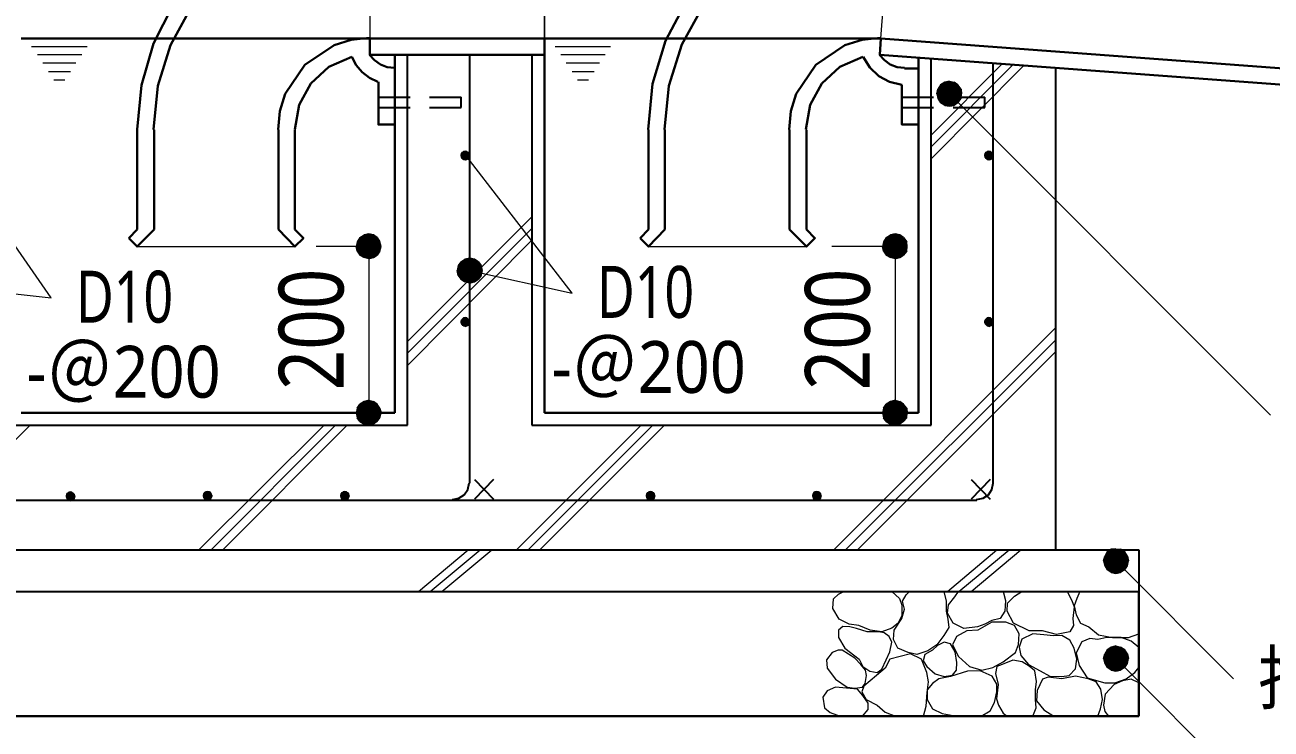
# Model space of a CAD drawing. Header units: millimetres. Extents: x 0 to 420, y 0 to 297.
# Drawn here: x 107.7 to 157.68, y 201.33 to 229.54 of the extents above; entities that cross this region are included whole.
import ezdxf
from ezdxf.enums import TextEntityAlignment as Align

# ---------------------------------------------------------------- set-up
doc = ezdxf.new("R2010")
doc.units = ezdxf.units.MM
doc.styles.add('kst32b', font='NotoSansJP-Variable.ttf')

msp = doc.modelspace()

# ---------------------------------------------------------------- hatches: boundary and pattern name
h = msp.add_hatch(color=7)
h.paths.add_polyline_path([(144.42, 227.139), (144.314, 226.97), (144.78, 226.78), (144.42, 227.139)])
h.paths.add_polyline_path([(144.314, 226.97), (144.78, 226.78), (144.272, 226.78), (144.314, 226.97)])
h.paths.add_polyline_path([(144.78, 226.78), (144.272, 226.78), (144.314, 226.589), (144.78, 226.78)])
for points in [[(144.59, 227.245), (144.42, 227.139), (144.78, 226.78), (144.59, 227.245)], [(121.687, 221.128), (121.497, 221.171), (121.497, 220.662), (121.687, 221.128)], [(142.79, 221.128), (142.6, 221.171), (142.6, 220.662), (142.79, 221.128)], [(125.73, 220.154), (125.54, 220.197), (125.54, 219.71), (125.73, 220.154)], [(121.306, 213.55), (121.497, 213.508), (121.497, 213.995), (121.306, 213.55)], [(142.409, 213.55), (142.6, 213.508), (142.6, 213.995), (142.409, 213.55)], [(151.257, 208.534), (151.109, 208.428), (151.447, 208.068), (151.257, 208.534)], [(151.257, 204.618), (151.109, 204.512), (151.447, 204.153), (151.257, 204.618)]]:
    msp.add_hatch(color=7).paths.add_polyline_path(points)
h = msp.add_hatch(color=7)
h.paths.add_polyline_path([(145.119, 227.139), (144.971, 227.245), (144.78, 226.78), (145.119, 227.139)])
h.paths.add_polyline_path([(144.971, 227.245), (144.78, 226.78), (144.78, 227.288), (144.971, 227.245)])
h.paths.add_polyline_path([(144.78, 226.78), (144.78, 227.288), (144.59, 227.245), (144.78, 226.78)])
h = msp.add_hatch(color=7)
h.paths.add_polyline_path([(145.246, 226.589), (145.267, 226.78), (144.78, 226.78), (145.246, 226.589)])
h.paths.add_polyline_path([(145.267, 226.78), (144.78, 226.78), (145.246, 226.97), (145.267, 226.78)])
h.paths.add_polyline_path([(144.78, 226.78), (145.246, 226.97), (145.119, 227.139), (144.78, 226.78)])
h = msp.add_hatch(color=7)
h.paths.add_polyline_path([(144.314, 226.589), (144.42, 226.42), (144.78, 226.78), (144.314, 226.589)])
h.paths.add_polyline_path([(144.42, 226.42), (144.78, 226.78), (144.59, 226.314), (144.42, 226.42)])
h.paths.add_polyline_path([(144.78, 226.78), (144.59, 226.314), (144.78, 226.293), (144.78, 226.78)])
h = msp.add_hatch(color=7)
h.paths.add_polyline_path([(144.78, 226.293), (144.971, 226.314), (144.78, 226.78), (144.78, 226.293)])
h.paths.add_polyline_path([(144.971, 226.314), (144.78, 226.78), (145.119, 226.42), (144.971, 226.314)])
h.paths.add_polyline_path([(144.78, 226.78), (145.119, 226.42), (145.246, 226.589), (144.78, 226.78)])
h = msp.add_hatch(color=7)
h.paths.add_polyline_path([(125.243, 224.409), (125.201, 224.303), (125.37, 224.303), (125.243, 224.409)])
h.paths.add_polyline_path([(125.201, 224.303), (125.37, 224.303), (125.243, 224.176), (125.201, 224.303)])
h.paths.add_polyline_path([(125.37, 224.303), (125.243, 224.176), (125.37, 224.134), (125.37, 224.303)])
h = msp.add_hatch(color=7)
h.paths.add_polyline_path([(125.54, 224.303), (125.497, 224.409), (125.37, 224.303), (125.54, 224.303)])
h.paths.add_polyline_path([(125.497, 224.409), (125.37, 224.303), (125.37, 224.472), (125.497, 224.409)])
h.paths.add_polyline_path([(125.37, 224.303), (125.37, 224.472), (125.243, 224.409), (125.37, 224.303)])
h = msp.add_hatch(color=7)
h.paths.add_polyline_path([(146.262, 224.409), (146.198, 224.303), (146.368, 224.303), (146.262, 224.409)])
h.paths.add_polyline_path([(146.198, 224.303), (146.368, 224.303), (146.262, 224.176), (146.198, 224.303)])
h.paths.add_polyline_path([(146.368, 224.303), (146.262, 224.176), (146.368, 224.134), (146.368, 224.303)])
h = msp.add_hatch(color=7)
h.paths.add_polyline_path([(146.537, 224.303), (146.495, 224.409), (146.368, 224.303), (146.537, 224.303)])
h.paths.add_polyline_path([(146.495, 224.409), (146.368, 224.303), (146.368, 224.472), (146.495, 224.409)])
h.paths.add_polyline_path([(146.368, 224.303), (146.368, 224.472), (146.262, 224.409), (146.368, 224.303)])
h = msp.add_hatch(color=7)
h.paths.add_polyline_path([(125.37, 224.134), (125.497, 224.176), (125.37, 224.303), (125.37, 224.134)])
h.paths.add_polyline_path([(125.497, 224.176), (125.37, 224.303), (125.54, 224.303), (125.497, 224.176)])
h = msp.add_hatch(color=7)
h.paths.add_polyline_path([(146.368, 224.134), (146.495, 224.176), (146.368, 224.303), (146.368, 224.134)])
h.paths.add_polyline_path([(146.495, 224.176), (146.368, 224.303), (146.537, 224.303), (146.495, 224.176)])
h = msp.add_hatch(color=7)
h.paths.add_polyline_path([(121.497, 221.171), (121.306, 221.128), (121.497, 220.662), (121.497, 221.171)])
h.paths.add_polyline_path([(121.306, 221.128), (121.497, 220.662), (121.137, 221.022), (121.306, 221.128)])
h.paths.add_polyline_path([(121.497, 220.662), (121.137, 221.022), (121.031, 220.853), (121.497, 220.662)])
h = msp.add_hatch(color=7)
h.paths.add_polyline_path([(121.984, 220.662), (121.941, 220.853), (121.497, 220.662), (121.984, 220.662)])
h.paths.add_polyline_path([(121.941, 220.853), (121.497, 220.662), (121.835, 221.022), (121.941, 220.853)])
h.paths.add_polyline_path([(121.497, 220.662), (121.835, 221.022), (121.687, 221.128), (121.497, 220.662)])
h = msp.add_hatch(color=7)
h.paths.add_polyline_path([(142.6, 221.171), (142.409, 221.128), (142.6, 220.662), (142.6, 221.171)])
h.paths.add_polyline_path([(142.409, 221.128), (142.6, 220.662), (142.24, 221.022), (142.409, 221.128)])
h.paths.add_polyline_path([(142.6, 220.662), (142.24, 221.022), (142.134, 220.853), (142.6, 220.662)])
h = msp.add_hatch(color=7)
h.paths.add_polyline_path([(143.087, 220.662), (143.066, 220.853), (142.6, 220.662), (143.087, 220.662)])
h.paths.add_polyline_path([(143.066, 220.853), (142.6, 220.662), (142.938, 221.022), (143.066, 220.853)])
h.paths.add_polyline_path([(142.6, 220.662), (142.938, 221.022), (142.79, 221.128), (142.6, 220.662)])
h = msp.add_hatch(color=7)
h.paths.add_polyline_path([(121.031, 220.853), (120.989, 220.662), (121.497, 220.662), (121.031, 220.853)])
h.paths.add_polyline_path([(120.989, 220.662), (121.497, 220.662), (121.031, 220.472), (120.989, 220.662)])
h.paths.add_polyline_path([(121.497, 220.662), (121.031, 220.472), (121.137, 220.324), (121.497, 220.662)])
h = msp.add_hatch(color=7)
h.paths.add_polyline_path([(121.137, 220.324), (121.306, 220.218), (121.497, 220.662), (121.137, 220.324)])
h.paths.add_polyline_path([(121.306, 220.218), (121.497, 220.662), (121.497, 220.176), (121.306, 220.218)])
h.paths.add_polyline_path([(121.497, 220.662), (121.497, 220.176), (121.687, 220.218), (121.497, 220.662)])
h = msp.add_hatch(color=7)
h.paths.add_polyline_path([(121.687, 220.218), (121.835, 220.324), (121.497, 220.662), (121.687, 220.218)])
h.paths.add_polyline_path([(121.835, 220.324), (121.497, 220.662), (121.941, 220.472), (121.835, 220.324)])
h.paths.add_polyline_path([(121.497, 220.662), (121.941, 220.472), (121.984, 220.662), (121.497, 220.662)])
h = msp.add_hatch(color=7)
h.paths.add_polyline_path([(142.134, 220.853), (142.092, 220.662), (142.6, 220.662), (142.134, 220.853)])
h.paths.add_polyline_path([(142.092, 220.662), (142.6, 220.662), (142.134, 220.472), (142.092, 220.662)])
h.paths.add_polyline_path([(142.6, 220.662), (142.134, 220.472), (142.24, 220.324), (142.6, 220.662)])
h = msp.add_hatch(color=7)
h.paths.add_polyline_path([(142.24, 220.324), (142.409, 220.218), (142.6, 220.662), (142.24, 220.324)])
h.paths.add_polyline_path([(142.409, 220.218), (142.6, 220.662), (142.6, 220.176), (142.409, 220.218)])
h.paths.add_polyline_path([(142.6, 220.662), (142.6, 220.176), (142.79, 220.218), (142.6, 220.662)])
h = msp.add_hatch(color=7)
h.paths.add_polyline_path([(142.79, 220.218), (142.938, 220.324), (142.6, 220.662), (142.79, 220.218)])
h.paths.add_polyline_path([(142.938, 220.324), (142.6, 220.662), (143.066, 220.472), (142.938, 220.324)])
h.paths.add_polyline_path([(142.6, 220.662), (143.066, 220.472), (143.087, 220.662), (142.6, 220.662)])
h = msp.add_hatch(color=7)
h.paths.add_polyline_path([(125.074, 219.9), (125.032, 219.71), (125.54, 219.71), (125.074, 219.9)])
h.paths.add_polyline_path([(125.032, 219.71), (125.54, 219.71), (125.074, 219.498), (125.032, 219.71)])
h.paths.add_polyline_path([(125.54, 219.71), (125.074, 219.498), (125.18, 219.35), (125.54, 219.71)])
h = msp.add_hatch(color=7)
h.paths.add_polyline_path([(125.54, 220.197), (125.349, 220.154), (125.54, 219.71), (125.54, 220.197)])
h.paths.add_polyline_path([(125.349, 220.154), (125.54, 219.71), (125.18, 220.049), (125.349, 220.154)])
h.paths.add_polyline_path([(125.54, 219.71), (125.18, 220.049), (125.074, 219.9), (125.54, 219.71)])
h = msp.add_hatch(color=7)
h.paths.add_polyline_path([(126.048, 219.71), (126.005, 219.9), (125.54, 219.71), (126.048, 219.71)])
h.paths.add_polyline_path([(126.005, 219.9), (125.54, 219.71), (125.899, 220.049), (126.005, 219.9)])
h.paths.add_polyline_path([(125.54, 219.71), (125.899, 220.049), (125.73, 220.154), (125.54, 219.71)])
h = msp.add_hatch(color=7)
h.paths.add_polyline_path([(125.18, 219.35), (125.349, 219.244), (125.54, 219.71), (125.18, 219.35)])
h.paths.add_polyline_path([(125.349, 219.244), (125.54, 219.71), (125.54, 219.202), (125.349, 219.244)])
h.paths.add_polyline_path([(125.54, 219.71), (125.54, 219.202), (125.73, 219.244), (125.54, 219.71)])
h = msp.add_hatch(color=7)
h.paths.add_polyline_path([(125.73, 219.244), (125.899, 219.35), (125.54, 219.71), (125.73, 219.244)])
h.paths.add_polyline_path([(125.899, 219.35), (125.54, 219.71), (126.005, 219.498), (125.899, 219.35)])
h.paths.add_polyline_path([(125.54, 219.71), (126.005, 219.498), (126.048, 219.71), (125.54, 219.71)])
h = msp.add_hatch(color=7)
h.paths.add_polyline_path([(125.243, 217.741), (125.201, 217.636), (125.37, 217.636), (125.243, 217.741)])
h.paths.add_polyline_path([(125.201, 217.636), (125.37, 217.636), (125.243, 217.509), (125.201, 217.636)])
h.paths.add_polyline_path([(125.37, 217.636), (125.243, 217.509), (125.37, 217.466), (125.37, 217.636)])
h = msp.add_hatch(color=7)
h.paths.add_polyline_path([(125.54, 217.636), (125.497, 217.741), (125.37, 217.636), (125.54, 217.636)])
h.paths.add_polyline_path([(125.497, 217.741), (125.37, 217.636), (125.37, 217.805), (125.497, 217.741)])
h.paths.add_polyline_path([(125.37, 217.636), (125.37, 217.805), (125.243, 217.741), (125.37, 217.636)])
h = msp.add_hatch(color=7)
h.paths.add_polyline_path([(125.37, 217.466), (125.497, 217.509), (125.37, 217.636), (125.37, 217.466)])
h.paths.add_polyline_path([(125.497, 217.509), (125.37, 217.636), (125.54, 217.636), (125.497, 217.509)])
h = msp.add_hatch(color=7)
h.paths.add_polyline_path([(146.262, 217.741), (146.198, 217.636), (146.368, 217.636), (146.262, 217.741)])
h.paths.add_polyline_path([(146.198, 217.636), (146.368, 217.636), (146.262, 217.509), (146.198, 217.636)])
h.paths.add_polyline_path([(146.368, 217.636), (146.262, 217.509), (146.368, 217.466), (146.368, 217.636)])
h = msp.add_hatch(color=7)
h.paths.add_polyline_path([(146.537, 217.636), (146.495, 217.741), (146.368, 217.636), (146.537, 217.636)])
h.paths.add_polyline_path([(146.495, 217.741), (146.368, 217.636), (146.368, 217.805), (146.495, 217.741)])
h.paths.add_polyline_path([(146.368, 217.636), (146.368, 217.805), (146.262, 217.741), (146.368, 217.636)])
h = msp.add_hatch(color=7)
h.paths.add_polyline_path([(146.368, 217.466), (146.495, 217.509), (146.368, 217.636), (146.368, 217.466)])
h.paths.add_polyline_path([(146.495, 217.509), (146.368, 217.636), (146.537, 217.636), (146.495, 217.509)])
h = msp.add_hatch(color=7)
h.paths.add_polyline_path([(121.306, 214.461), (121.137, 214.355), (121.497, 213.995), (121.306, 214.461)])
h.paths.add_polyline_path([(121.137, 214.355), (121.497, 213.995), (121.031, 214.186), (121.137, 214.355)])
h.paths.add_polyline_path([(121.497, 213.995), (121.031, 214.186), (120.989, 213.995), (121.497, 213.995)])
h = msp.add_hatch(color=7)
h.paths.add_polyline_path([(121.835, 214.355), (121.687, 214.461), (121.497, 213.995), (121.835, 214.355)])
h.paths.add_polyline_path([(121.687, 214.461), (121.497, 213.995), (121.497, 214.503), (121.687, 214.461)])
h.paths.add_polyline_path([(121.497, 213.995), (121.497, 214.503), (121.306, 214.461), (121.497, 213.995)])
h = msp.add_hatch(color=7)
h.paths.add_polyline_path([(142.409, 214.461), (142.24, 214.355), (142.6, 213.995), (142.409, 214.461)])
h.paths.add_polyline_path([(142.24, 214.355), (142.6, 213.995), (142.134, 214.186), (142.24, 214.355)])
h.paths.add_polyline_path([(142.6, 213.995), (142.134, 214.186), (142.092, 213.995), (142.6, 213.995)])
h = msp.add_hatch(color=7)
h.paths.add_polyline_path([(142.938, 214.355), (142.79, 214.461), (142.6, 213.995), (142.938, 214.355)])
h.paths.add_polyline_path([(142.79, 214.461), (142.6, 213.995), (142.6, 214.503), (142.79, 214.461)])
h.paths.add_polyline_path([(142.6, 213.995), (142.6, 214.503), (142.409, 214.461), (142.6, 213.995)])
h = msp.add_hatch(color=7)
h.paths.add_polyline_path([(120.989, 213.995), (121.031, 213.804), (121.497, 213.995), (120.989, 213.995)])
h.paths.add_polyline_path([(121.031, 213.804), (121.497, 213.995), (121.137, 213.656), (121.031, 213.804)])
h.paths.add_polyline_path([(121.497, 213.995), (121.137, 213.656), (121.306, 213.55), (121.497, 213.995)])
h = msp.add_hatch(color=7)
h.paths.add_polyline_path([(121.941, 213.804), (121.984, 213.995), (121.497, 213.995), (121.941, 213.804)])
h.paths.add_polyline_path([(121.984, 213.995), (121.497, 213.995), (121.941, 214.186), (121.984, 213.995)])
h.paths.add_polyline_path([(121.497, 213.995), (121.941, 214.186), (121.835, 214.355), (121.497, 213.995)])
h = msp.add_hatch(color=7)
h.paths.add_polyline_path([(121.497, 213.508), (121.687, 213.55), (121.497, 213.995), (121.497, 213.508)])
h.paths.add_polyline_path([(121.687, 213.55), (121.497, 213.995), (121.835, 213.656), (121.687, 213.55)])
h.paths.add_polyline_path([(121.497, 213.995), (121.835, 213.656), (121.941, 213.804), (121.497, 213.995)])
h = msp.add_hatch(color=7)
h.paths.add_polyline_path([(142.092, 213.995), (142.134, 213.804), (142.6, 213.995), (142.092, 213.995)])
h.paths.add_polyline_path([(142.134, 213.804), (142.6, 213.995), (142.24, 213.656), (142.134, 213.804)])
h.paths.add_polyline_path([(142.6, 213.995), (142.24, 213.656), (142.409, 213.55), (142.6, 213.995)])
h = msp.add_hatch(color=7)
h.paths.add_polyline_path([(143.066, 213.804), (143.087, 213.995), (142.6, 213.995), (143.066, 213.804)])
h.paths.add_polyline_path([(143.087, 213.995), (142.6, 213.995), (143.066, 214.186), (143.087, 213.995)])
h.paths.add_polyline_path([(142.6, 213.995), (143.066, 214.186), (142.938, 214.355), (142.6, 213.995)])
h = msp.add_hatch(color=7)
h.paths.add_polyline_path([(142.6, 213.508), (142.79, 213.55), (142.6, 213.995), (142.6, 213.508)])
h.paths.add_polyline_path([(142.79, 213.55), (142.6, 213.995), (142.938, 213.656), (142.79, 213.55)])
h.paths.add_polyline_path([(142.6, 213.995), (142.938, 213.656), (143.066, 213.804), (142.6, 213.995)])
h = msp.add_hatch(color=7)
h.paths.add_polyline_path([(109.411, 210.756), (109.368, 210.651), (109.537, 210.651), (109.411, 210.756)])
h.paths.add_polyline_path([(109.368, 210.651), (109.537, 210.651), (109.411, 210.524), (109.368, 210.651)])
h.paths.add_polyline_path([(109.537, 210.651), (109.411, 210.524), (109.537, 210.481), (109.537, 210.651)])
h = msp.add_hatch(color=7)
h.paths.add_polyline_path([(109.707, 210.651), (109.665, 210.756), (109.537, 210.651), (109.707, 210.651)])
h.paths.add_polyline_path([(109.665, 210.756), (109.537, 210.651), (109.537, 210.82), (109.665, 210.756)])
h.paths.add_polyline_path([(109.537, 210.651), (109.537, 210.82), (109.411, 210.756), (109.537, 210.651)])
h = msp.add_hatch(color=7)
h.paths.add_polyline_path([(109.537, 210.481), (109.665, 210.524), (109.537, 210.651), (109.537, 210.481)])
h.paths.add_polyline_path([(109.665, 210.524), (109.537, 210.651), (109.707, 210.651), (109.665, 210.524)])
h = msp.add_hatch(color=7)
h.paths.add_polyline_path([(114.914, 210.799), (114.871, 210.672), (115.041, 210.672), (114.914, 210.799)])
h.paths.add_polyline_path([(114.871, 210.672), (115.041, 210.672), (114.914, 210.545), (114.871, 210.672)])
h.paths.add_polyline_path([(115.041, 210.672), (114.914, 210.545), (115.041, 210.503), (115.041, 210.672)])
h = msp.add_hatch(color=7)
h.paths.add_polyline_path([(115.21, 210.672), (115.147, 210.799), (115.041, 210.672), (115.21, 210.672)])
h.paths.add_polyline_path([(115.147, 210.799), (115.041, 210.672), (115.041, 210.841), (115.147, 210.799)])
h.paths.add_polyline_path([(115.041, 210.672), (115.041, 210.841), (114.914, 210.799), (115.041, 210.672)])
h = msp.add_hatch(color=7)
h.paths.add_polyline_path([(115.041, 210.503), (115.147, 210.545), (115.041, 210.672), (115.041, 210.503)])
h.paths.add_polyline_path([(115.147, 210.545), (115.041, 210.672), (115.21, 210.672), (115.147, 210.545)])
h = msp.add_hatch(color=7)
h.paths.add_polyline_path([(120.417, 210.799), (120.375, 210.672), (120.544, 210.672), (120.417, 210.799)])
h.paths.add_polyline_path([(120.375, 210.672), (120.544, 210.672), (120.417, 210.545), (120.375, 210.672)])
h.paths.add_polyline_path([(120.544, 210.672), (120.417, 210.545), (120.544, 210.503), (120.544, 210.672)])
h = msp.add_hatch(color=7)
h.paths.add_polyline_path([(120.713, 210.672), (120.65, 210.799), (120.544, 210.672), (120.713, 210.672)])
h.paths.add_polyline_path([(120.65, 210.799), (120.544, 210.672), (120.544, 210.841), (120.65, 210.799)])
h.paths.add_polyline_path([(120.544, 210.672), (120.544, 210.841), (120.417, 210.799), (120.544, 210.672)])
h = msp.add_hatch(color=7)
h.paths.add_polyline_path([(120.544, 210.503), (120.65, 210.545), (120.544, 210.672), (120.544, 210.503)])
h.paths.add_polyline_path([(120.65, 210.545), (120.544, 210.672), (120.713, 210.672), (120.65, 210.545)])
h = msp.add_hatch(color=7)
h.paths.add_polyline_path([(132.673, 210.799), (132.63, 210.672), (132.8, 210.672), (132.673, 210.799)])
h.paths.add_polyline_path([(132.63, 210.672), (132.8, 210.672), (132.673, 210.545), (132.63, 210.672)])
h.paths.add_polyline_path([(132.8, 210.672), (132.673, 210.545), (132.8, 210.503), (132.8, 210.672)])
h = msp.add_hatch(color=7)
h.paths.add_polyline_path([(132.969, 210.672), (132.927, 210.799), (132.8, 210.672), (132.969, 210.672)])
h.paths.add_polyline_path([(132.927, 210.799), (132.8, 210.672), (132.8, 210.841), (132.927, 210.799)])
h.paths.add_polyline_path([(132.8, 210.672), (132.8, 210.841), (132.673, 210.799), (132.8, 210.672)])
h = msp.add_hatch(color=7)
h.paths.add_polyline_path([(132.8, 210.503), (132.927, 210.545), (132.8, 210.672), (132.8, 210.503)])
h.paths.add_polyline_path([(132.927, 210.545), (132.8, 210.672), (132.969, 210.672), (132.927, 210.545)])
h = msp.add_hatch(color=7)
h.paths.add_polyline_path([(139.34, 210.799), (139.298, 210.672), (139.467, 210.672), (139.34, 210.799)])
h.paths.add_polyline_path([(139.298, 210.672), (139.467, 210.672), (139.34, 210.545), (139.298, 210.672)])
h.paths.add_polyline_path([(139.467, 210.672), (139.34, 210.545), (139.467, 210.503), (139.467, 210.672)])
h = msp.add_hatch(color=7)
h.paths.add_polyline_path([(139.637, 210.672), (139.594, 210.799), (139.467, 210.672), (139.637, 210.672)])
h.paths.add_polyline_path([(139.594, 210.799), (139.467, 210.672), (139.467, 210.841), (139.594, 210.799)])
h.paths.add_polyline_path([(139.467, 210.672), (139.467, 210.841), (139.34, 210.799), (139.467, 210.672)])
h = msp.add_hatch(color=7)
h.paths.add_polyline_path([(139.467, 210.503), (139.594, 210.545), (139.467, 210.672), (139.467, 210.503)])
h.paths.add_polyline_path([(139.594, 210.545), (139.467, 210.672), (139.637, 210.672), (139.594, 210.545)])
h = msp.add_hatch(color=7)
h.paths.add_polyline_path([(151.109, 208.428), (151.003, 208.259), (151.447, 208.068), (151.109, 208.428)])
h.paths.add_polyline_path([(151.003, 208.259), (151.447, 208.068), (150.961, 208.068), (151.003, 208.259)])
h.paths.add_polyline_path([(151.447, 208.068), (150.961, 208.068), (151.003, 207.878), (151.447, 208.068)])
h = msp.add_hatch(color=7)
h.paths.add_polyline_path([(151.807, 208.428), (151.638, 208.534), (151.447, 208.068), (151.807, 208.428)])
h.paths.add_polyline_path([(151.638, 208.534), (151.447, 208.068), (151.447, 208.555), (151.638, 208.534)])
h.paths.add_polyline_path([(151.447, 208.068), (151.447, 208.555), (151.257, 208.534), (151.447, 208.068)])
h = msp.add_hatch(color=7)
h.paths.add_polyline_path([(151.913, 207.878), (151.955, 208.068), (151.447, 208.068), (151.913, 207.878)])
h.paths.add_polyline_path([(151.955, 208.068), (151.447, 208.068), (151.913, 208.259), (151.955, 208.068)])
h.paths.add_polyline_path([(151.447, 208.068), (151.913, 208.259), (151.807, 208.428), (151.447, 208.068)])
h = msp.add_hatch(color=7)
h.paths.add_polyline_path([(151.003, 207.878), (151.109, 207.708), (151.447, 208.068), (151.003, 207.878)])
h.paths.add_polyline_path([(151.109, 207.708), (151.447, 208.068), (151.257, 207.603), (151.109, 207.708)])
h.paths.add_polyline_path([(151.447, 208.068), (151.257, 207.603), (151.447, 207.56), (151.447, 208.068)])
h = msp.add_hatch(color=7)
h.paths.add_polyline_path([(151.447, 207.56), (151.638, 207.603), (151.447, 208.068), (151.447, 207.56)])
h.paths.add_polyline_path([(151.638, 207.603), (151.447, 208.068), (151.807, 207.708), (151.638, 207.603)])
h.paths.add_polyline_path([(151.447, 208.068), (151.807, 207.708), (151.913, 207.878), (151.447, 208.068)])
h = msp.add_hatch(color=7)
h.paths.add_polyline_path([(151.109, 204.512), (151.003, 204.343), (151.447, 204.153), (151.109, 204.512)])
h.paths.add_polyline_path([(151.003, 204.343), (151.447, 204.153), (150.961, 204.153), (151.003, 204.343)])
h.paths.add_polyline_path([(151.447, 204.153), (150.961, 204.153), (151.003, 203.962), (151.447, 204.153)])
h = msp.add_hatch(color=7)
h.paths.add_polyline_path([(151.807, 204.512), (151.638, 204.618), (151.447, 204.153), (151.807, 204.512)])
h.paths.add_polyline_path([(151.638, 204.618), (151.447, 204.153), (151.447, 204.661), (151.638, 204.618)])
h.paths.add_polyline_path([(151.447, 204.153), (151.447, 204.661), (151.257, 204.618), (151.447, 204.153)])
h = msp.add_hatch(color=7)
h.paths.add_polyline_path([(151.913, 203.962), (151.955, 204.153), (151.447, 204.153), (151.913, 203.962)])
h.paths.add_polyline_path([(151.955, 204.153), (151.447, 204.153), (151.913, 204.343), (151.955, 204.153)])
h.paths.add_polyline_path([(151.447, 204.153), (151.913, 204.343), (151.807, 204.512), (151.447, 204.153)])
h = msp.add_hatch(color=7)
h.paths.add_polyline_path([(151.003, 203.962), (151.109, 203.793), (151.447, 204.153), (151.003, 203.962)])
h.paths.add_polyline_path([(151.109, 203.793), (151.447, 204.153), (151.257, 203.687), (151.109, 203.793)])
h.paths.add_polyline_path([(151.447, 204.153), (151.257, 203.687), (151.447, 203.645), (151.447, 204.153)])
h = msp.add_hatch(color=7)
h.paths.add_polyline_path([(151.447, 203.645), (151.638, 203.687), (151.447, 204.153), (151.447, 203.645)])
h.paths.add_polyline_path([(151.638, 203.687), (151.447, 204.153), (151.807, 203.793), (151.638, 203.687)])
h.paths.add_polyline_path([(151.447, 204.153), (151.807, 203.793), (151.913, 203.962), (151.447, 204.153)])

# ---------------------------------------------------------------- linework, layer by layer
at = {"lineweight": 30}
for points in [[(120.772, 234.644), (119.014, 234.331), (117.391, 233.709), (115.934, 232.811), (114.673, 231.671), (113.639, 230.322), (112.863, 228.796), (112.374, 227.128), (112.204, 225.351)], [(141.7, 234.669), (139.871, 234.426), (138.173, 233.848), (136.643, 232.971), (135.313, 231.83), (134.219, 230.463), (133.395, 228.903), (132.875, 227.187), (132.694, 225.351)], [(121.528, 234.019), (119.782, 233.843), (118.155, 233.338), (116.682, 232.538), (115.399, 231.48), (114.341, 230.197), (113.542, 228.725), (113.037, 227.098), (112.861, 225.351)], [(142.387, 234.011), (140.637, 233.908), (138.959, 233.461), (137.403, 232.688), (136.021, 231.609), (134.884, 230.274), (134.046, 228.753), (133.527, 227.096), (133.35, 225.351)], [(107.548, 229.002), (121.539, 229.002)], [(121.528, 229.023), (120.788, 228.949), (120.099, 228.735), (118.932, 227.948), (118.145, 226.78), (117.931, 226.091), (117.856, 225.351)], [(121.539, 229.002), (121.539, 228.346)], [(128.545, 229.002), (121.539, 229.002)], [(128.545, 229.002), (128.545, 228.346)], [(128.545, 229.002), (142.028, 229.002)], [(142.018, 229.023), (141.278, 228.949), (140.588, 228.735), (139.421, 227.948), (138.634, 226.78), (138.42, 226.091), (138.345, 225.351)], [(142.028, 229.002), (141.986, 228.346)], [(142.028, 229.002), (162.496, 227.478)], [(120.819, 228.261), (119.896, 227.862), (119.173, 227.201), (118.702, 226.342), (118.533, 225.351)], [(120.808, 228.259), (120.991, 227.935), (121.232, 227.656), (121.522, 227.429), (121.855, 227.263)], [(121.528, 228.349), (121.721, 228.126), (121.959, 227.958), (122.23, 227.853), (122.523, 227.817)], [(128.545, 228.346), (121.539, 228.346)], [(122.534, 213.995), (122.534, 228.346)], [(128.545, 228.346), (128.545, 213.995)], [(141.308, 228.261), (140.385, 227.862), (139.662, 227.201), (139.191, 226.342), (139.023, 225.351)], [(141.319, 228.259), (141.581, 227.83), (141.941, 227.491), (142.377, 227.259), (142.867, 227.147)], [(141.975, 228.349), (142.168, 228.126), (142.406, 227.958), (142.677, 227.853), (142.97, 227.817)], [(141.986, 228.346), (161.988, 226.864)], [(143.531, 213.995), (143.531, 228.219)], [(142.981, 227.796), (143.531, 227.796)], [(122.534, 225.552), (121.878, 225.552), (121.878, 227.266)], [(143.531, 225.552), (142.875, 225.552), (142.875, 227.139)], [(112.204, 221.34), (112.204, 225.34)], [(112.882, 221.34), (112.882, 225.34)], [(117.877, 221.34), (117.877, 225.34)], [(118.533, 221.34), (118.533, 225.34)], [(132.715, 221.34), (132.715, 225.34)], [(133.371, 221.34), (133.371, 225.34)], [(138.367, 221.34), (138.367, 225.34)], [(139.044, 221.34), (139.044, 225.34)], [(112.204, 221.34), (111.866, 221.001)], [(112.882, 221.34), (112.204, 220.662), (111.866, 221.001)], [(117.877, 221.34), (118.533, 220.662), (118.872, 221.001), (118.533, 221.34)], [(132.715, 221.34), (132.376, 221.001)], [(133.371, 221.34), (132.715, 220.662), (132.376, 221.001)], [(138.367, 221.34), (139.044, 220.662), (139.383, 221.001), (139.044, 221.34)], [(107.548, 213.995), (122.534, 213.995)], [(128.545, 213.995), (143.531, 213.995)], [(152.379, 201.845), (152.379, 206.841)], [(77.703, 201.845), (152.379, 201.845)]]:
    msp.add_lwpolyline(points, dxfattribs=at)
at = {"lineweight": 13}
for points in [[(121.539, 233.997), (121.539, 229.002)], [(142.028, 229.002), (142.409, 233.997)], [(110.194, 228.663), (107.971, 228.663)], [(131.191, 228.663), (128.969, 228.663)], [(109.982, 228.346), (108.204, 228.346)], [(109.749, 228.007), (108.416, 228.007)], [(130.979, 228.346), (129.201, 228.346)], [(130.746, 228.007), (129.413, 228.007)], [(144.039, 225.129), (146.897, 227.986)], [(144.039, 224.663), (147.32, 227.944)], [(144.039, 224.176), (147.765, 227.923)], [(109.537, 227.669), (108.649, 227.669)], [(130.535, 227.669), (129.646, 227.669)], [(109.305, 227.33), (108.86, 227.33)], [(130.302, 227.33), (129.858, 227.33)], [(144.78, 226.78), (157.649, 213.91)], [(104.542, 219.075), (108.754, 218.609), (104.796, 224.303)], [(125.54, 219.71), (129.646, 218.8), (125.434, 224.24)], [(123.042, 216.853), (128.037, 221.848)], [(123.042, 216.387), (128.037, 221.382)], [(123.042, 215.9), (128.037, 220.916)], [(112.204, 220.662), (118.533, 220.662)], [(121.497, 220.662), (119.38, 220.662)], [(121.497, 220.662), (121.497, 213.995)], [(132.715, 220.662), (139.044, 220.662)], [(142.6, 220.662), (140.06, 220.662)], [(142.6, 220.662), (142.6, 213.995)], [(140.145, 208.513), (149.035, 217.403)], [(140.61, 208.513), (149.035, 216.916)], [(141.097, 208.513), (149.035, 216.45)], [(102.912, 208.513), (107.908, 213.508)], [(114.681, 208.513), (119.698, 213.508)], [(115.168, 208.513), (120.163, 213.508)], [(115.634, 208.513), (120.629, 213.508)], [(127.423, 208.513), (132.419, 213.508)], [(127.889, 208.513), (132.884, 213.508)], [(128.355, 208.513), (133.35, 213.508)], [(123.486, 206.841), (125.476, 208.513)], [(123.952, 206.841), (125.963, 208.513)], [(124.418, 206.841), (126.429, 208.513)], [(144.695, 206.841), (146.685, 208.513)], [(145.161, 206.841), (147.172, 208.513)], [(145.648, 206.841), (147.637, 208.513)], [(151.447, 208.068), (156.168, 203.348)], [(142.473, 206.841), (142.769, 206.565), (142.875, 206.29), (142.875, 205.888), (142.727, 205.571), (142.473, 205.38), (142.071, 205.232), (141.605, 205.296), (141.139, 205.486), (140.758, 205.528), (140.356, 205.74), (140.102, 206.163), (140.123, 206.544), (140.335, 206.735), (140.547, 206.841)], [(144.547, 206.841), (144.653, 206.46), (144.653, 206.057), (144.717, 205.74), (144.759, 205.401), (144.547, 205.084), (144.272, 204.703), (143.912, 204.47), (143.468, 204.322), (143.129, 204.406), (142.706, 204.576), (142.536, 204.914), (142.558, 205.296), (142.875, 205.761), (142.981, 206.142), (142.896, 206.46), (143.044, 206.714), (143.171, 206.841)], [(146.939, 206.841), (147.024, 206.481), (147.003, 206.057), (146.812, 205.761), (146.473, 205.676), (146.198, 205.528), (145.902, 205.422), (145.352, 205.359), (144.928, 205.571), (144.695, 205.973), (144.738, 206.312), (144.992, 206.629), (145.14, 206.841)], [(149.5, 206.841), (149.691, 206.481), (149.775, 206.227), (149.733, 205.761), (149.754, 205.486), (149.606, 205.232), (149.077, 205.126), (148.505, 205.274), (147.976, 205.274), (147.341, 205.571), (147.087, 206.057), (147.108, 206.375), (147.384, 206.65), (147.68, 206.841)], [(150.008, 206.841), (149.881, 206.565), (149.775, 206.269), (149.86, 205.909), (150.029, 205.571), (150.368, 205.422), (150.749, 205.105), (151.321, 204.999), (151.955, 204.999), (152.379, 205.147)], [(152.379, 204.597), (152.061, 204.851), (151.659, 204.999), (151.088, 204.999), (150.728, 204.914), (150.41, 204.957), (150.093, 204.83), (149.86, 204.385), (149.987, 203.877), (150.304, 203.39), (151.003, 203.179), (151.405, 203.179), (151.871, 203.348), (152.21, 203.602), (152.379, 203.793)], [(143.743, 201.845), (143.849, 202.247), (143.891, 202.798), (143.933, 203.221), (143.87, 203.602), (143.658, 204.131), (143.214, 204.343), (142.388, 204.131), (142.198, 203.771), (141.859, 203.475), (141.351, 203.052), (141.266, 202.819), (141.436, 202.523), (141.88, 202.29), (142.198, 202.015), (142.621, 201.845)], [(148.124, 201.845), (148.251, 202.184), (148.23, 202.523), (148.23, 202.904), (148.272, 203.242), (148.209, 203.666), (147.976, 203.856), (147.701, 204.025), (147.32, 204.089), (146.897, 203.92), (146.685, 203.835), (146.621, 203.56), (146.727, 203.115), (146.664, 202.544), (146.749, 202.29), (146.939, 201.972), (147.087, 201.845)], [(151.447, 204.153), (156.168, 199.432)], [(146.05, 201.845), (146.41, 202.057), (146.579, 202.396), (146.685, 202.819), (146.685, 203.137), (146.495, 203.454), (146.008, 203.666), (145.5, 203.645), (144.822, 203.433), (144.357, 203.348), (144.103, 203.158), (143.891, 202.904), (143.891, 202.523), (144.103, 202.142), (144.484, 201.951), (145.076, 201.845)], [(150.728, 201.845), (150.834, 202.142), (150.918, 202.523), (150.855, 202.925), (150.664, 203.221), (150.347, 203.348), (149.839, 203.454), (149.288, 203.348), (148.738, 203.412), (148.505, 203.327), (148.294, 202.882), (148.272, 202.459), (148.569, 202.099), (148.971, 201.845)], [(141.287, 201.845), (141.52, 202.121), (141.52, 202.374), (141.309, 202.671), (141.097, 202.925), (140.208, 203.009), (139.869, 202.861), (139.7, 202.607), (139.763, 202.184), (139.996, 201.994), (140.399, 201.845)], [(152.379, 203.179), (152.061, 203.327), (151.723, 203.263), (151.384, 203.115), (151.024, 202.734), (150.961, 202.29), (151.003, 202.036), (151.151, 201.845)]]:
    msp.add_lwpolyline(points, dxfattribs=at)
for points in [[(128.545, 229.002), (128.545, 233.997)], [(142.071, 203.729), (142.24, 204.11), (142.388, 204.428), (142.473, 204.809), (142.367, 205.041), (142.155, 205.19), (141.944, 205.232), (141.478, 205.232), (141.055, 205.359), (140.779, 205.422), (140.504, 205.444), (140.335, 205.296), (140.335, 204.999), (140.589, 204.576), (141.161, 204.131), (141.309, 203.835), (141.584, 203.645), (141.88, 203.602)], [(146.071, 203.687), (146.516, 203.793), (146.939, 204.025), (147.426, 204.406), (147.553, 204.724), (147.574, 205.147), (147.384, 205.486), (147.045, 205.613), (146.473, 205.613), (145.923, 205.296), (145.479, 205.274), (145.055, 205.041), (144.907, 204.703), (145.14, 204.237), (145.584, 203.835)], [(149.288, 203.433), (149.585, 203.475), (149.839, 203.75), (149.881, 204.131), (149.775, 204.576), (149.606, 204.893), (149.288, 205.084), (148.95, 205.063), (148.569, 205.105), (148.124, 205.147), (147.68, 204.936), (147.574, 204.618), (147.637, 204.279), (147.955, 203.92), (148.421, 203.666), (148.802, 203.454)], [(140.991, 202.967), (141.287, 203.009), (141.393, 203.158), (141.457, 203.475), (141.415, 203.687), (141.224, 203.92), (140.991, 204.174), (140.483, 204.491), (140.314, 204.491), (140.081, 204.406), (139.848, 204.11), (139.869, 203.771), (140.208, 203.327), (140.674, 203.009)], [(144.568, 203.433), (144.907, 203.496), (145.055, 203.687), (145.076, 204.004), (145.013, 204.428), (144.822, 204.745), (144.568, 204.809), (144.293, 204.682), (144.103, 204.491), (143.785, 204.322), (143.722, 204.068), (143.87, 203.835), (144.209, 203.539)]]:
    msp.add_lwpolyline(points, close=True, dxfattribs=at)
at = {"lineweight": 25}
for points in [[(123.042, 228.346), (128.037, 228.346)], [(123.042, 213.508), (123.042, 228.346)], [(125.54, 211.18), (125.54, 228.346)], [(128.037, 228.346), (128.037, 213.508)], [(144.039, 213.508), (144.039, 228.198)], [(146.537, 211.18), (146.537, 228.007)], [(149.035, 227.817), (149.035, 208.513)], [(121.878, 226.653), (123.148, 226.653)], [(123.931, 226.653), (125.201, 226.653)], [(125.201, 226.229), (125.201, 226.653)], [(142.875, 226.653), (144.145, 226.653)], [(144.928, 226.653), (146.198, 226.653)], [(146.198, 226.229), (146.198, 226.653)], [(121.878, 226.229), (123.148, 226.229)], [(123.931, 226.229), (125.201, 226.229)], [(142.875, 226.229), (144.145, 226.229)], [(144.928, 226.229), (146.198, 226.229)], [(107.04, 213.508), (123.042, 213.508)], [(128.037, 213.508), (144.039, 213.508)], [(124.852, 210.524), (125.111, 210.576), (125.323, 210.719), (125.466, 210.931), (125.518, 211.19)], [(125.73, 211.328), (126.492, 210.545)], [(126.492, 211.328), (125.73, 210.545)], [(146.41, 211.328), (145.648, 210.545)], [(145.648, 211.328), (146.41, 210.545)], [(145.87, 210.524), (146.13, 210.576), (146.342, 210.719), (146.484, 210.931), (146.537, 211.19)], [(84.201, 210.503), (145.881, 210.503)], [(77.703, 208.513), (152.379, 208.513)], [(152.379, 208.513), (152.379, 206.841)], [(77.703, 206.841), (152.379, 206.841)]]:
    msp.add_lwpolyline(points, dxfattribs=at)
at = {"lineweight": 0}
for points in [[(144.314, 226.97), (144.78, 226.78), (144.272, 226.78)], [(144.42, 227.139), (144.314, 226.97), (144.78, 226.78)], [(144.59, 227.245), (144.42, 227.139), (144.78, 226.78)], [(144.78, 226.78), (144.78, 227.288), (144.59, 227.245)], [(144.971, 227.245), (144.78, 226.78), (144.78, 227.288)], [(145.119, 227.139), (144.971, 227.245), (144.78, 226.78)], [(144.78, 226.78), (145.246, 226.97), (145.119, 227.139)], [(145.267, 226.78), (144.78, 226.78), (145.246, 226.97)], [(144.78, 226.78), (144.272, 226.78), (144.314, 226.589)], [(144.314, 226.589), (144.42, 226.42), (144.78, 226.78)], [(144.42, 226.42), (144.78, 226.78), (144.59, 226.314)], [(144.78, 226.78), (144.59, 226.314), (144.78, 226.293)], [(144.78, 226.293), (144.971, 226.314), (144.78, 226.78)], [(144.971, 226.314), (144.78, 226.78), (145.119, 226.42)], [(144.78, 226.78), (145.119, 226.42), (145.246, 226.589)], [(145.246, 226.589), (145.267, 226.78), (144.78, 226.78)], [(125.243, 224.409), (125.201, 224.303), (125.37, 224.303)], [(125.37, 224.303), (125.37, 224.472), (125.243, 224.409)], [(125.497, 224.409), (125.37, 224.303), (125.37, 224.472)], [(125.54, 224.303), (125.497, 224.409), (125.37, 224.303)], [(146.262, 224.409), (146.198, 224.303), (146.368, 224.303)], [(146.368, 224.303), (146.368, 224.472), (146.262, 224.409)], [(146.495, 224.409), (146.368, 224.303), (146.368, 224.472)], [(146.537, 224.303), (146.495, 224.409), (146.368, 224.303)], [(125.201, 224.303), (125.37, 224.303), (125.243, 224.176)], [(125.37, 224.303), (125.243, 224.176), (125.37, 224.134)], [(125.37, 224.134), (125.497, 224.176), (125.37, 224.303)], [(125.497, 224.176), (125.37, 224.303), (125.54, 224.303)], [(146.198, 224.303), (146.368, 224.303), (146.262, 224.176)], [(146.368, 224.303), (146.262, 224.176), (146.368, 224.134)], [(146.368, 224.134), (146.495, 224.176), (146.368, 224.303)], [(146.495, 224.176), (146.368, 224.303), (146.537, 224.303)], [(121.497, 220.662), (121.137, 221.022), (121.031, 220.853)], [(121.306, 221.128), (121.497, 220.662), (121.137, 221.022)], [(121.497, 221.171), (121.306, 221.128), (121.497, 220.662)], [(121.687, 221.128), (121.497, 221.171), (121.497, 220.662)], [(121.497, 220.662), (121.835, 221.022), (121.687, 221.128)], [(121.941, 220.853), (121.497, 220.662), (121.835, 221.022)], [(142.6, 220.662), (142.24, 221.022), (142.134, 220.853)], [(142.409, 221.128), (142.6, 220.662), (142.24, 221.022)], [(142.6, 221.171), (142.409, 221.128), (142.6, 220.662)], [(142.79, 221.128), (142.6, 221.171), (142.6, 220.662)], [(142.6, 220.662), (142.938, 221.022), (142.79, 221.128)], [(143.066, 220.853), (142.6, 220.662), (142.938, 221.022)], [(121.031, 220.853), (120.989, 220.662), (121.497, 220.662)], [(120.989, 220.662), (121.497, 220.662), (121.031, 220.472)], [(121.497, 220.662), (121.031, 220.472), (121.137, 220.324)], [(121.137, 220.324), (121.306, 220.218), (121.497, 220.662)], [(121.306, 220.218), (121.497, 220.662), (121.497, 220.176)], [(121.984, 220.662), (121.941, 220.853), (121.497, 220.662)], [(121.497, 220.662), (121.497, 220.176), (121.687, 220.218)], [(121.687, 220.218), (121.835, 220.324), (121.497, 220.662)], [(121.835, 220.324), (121.497, 220.662), (121.941, 220.472)], [(121.497, 220.662), (121.941, 220.472), (121.984, 220.662)], [(142.134, 220.853), (142.092, 220.662), (142.6, 220.662)], [(142.092, 220.662), (142.6, 220.662), (142.134, 220.472)], [(142.6, 220.662), (142.134, 220.472), (142.24, 220.324)], [(142.24, 220.324), (142.409, 220.218), (142.6, 220.662)], [(142.409, 220.218), (142.6, 220.662), (142.6, 220.176)], [(143.087, 220.662), (143.066, 220.853), (142.6, 220.662)], [(142.6, 220.662), (142.6, 220.176), (142.79, 220.218)], [(142.79, 220.218), (142.938, 220.324), (142.6, 220.662)], [(142.938, 220.324), (142.6, 220.662), (143.066, 220.472)], [(142.6, 220.662), (143.066, 220.472), (143.087, 220.662)], [(125.074, 219.9), (125.032, 219.71), (125.54, 219.71)], [(125.54, 219.71), (125.18, 220.049), (125.074, 219.9)], [(125.349, 220.154), (125.54, 219.71), (125.18, 220.049)], [(125.54, 220.197), (125.349, 220.154), (125.54, 219.71)], [(125.73, 220.154), (125.54, 220.197), (125.54, 219.71)], [(125.54, 219.71), (125.899, 220.049), (125.73, 220.154)], [(126.005, 219.9), (125.54, 219.71), (125.899, 220.049)], [(126.048, 219.71), (126.005, 219.9), (125.54, 219.71)], [(125.032, 219.71), (125.54, 219.71), (125.074, 219.498)], [(125.54, 219.71), (125.074, 219.498), (125.18, 219.35)], [(125.18, 219.35), (125.349, 219.244), (125.54, 219.71)], [(125.349, 219.244), (125.54, 219.71), (125.54, 219.202)], [(125.54, 219.71), (125.54, 219.202), (125.73, 219.244)], [(125.73, 219.244), (125.899, 219.35), (125.54, 219.71)], [(125.899, 219.35), (125.54, 219.71), (126.005, 219.498)], [(125.54, 219.71), (126.005, 219.498), (126.048, 219.71)], [(125.243, 217.741), (125.201, 217.636), (125.37, 217.636)], [(125.201, 217.636), (125.37, 217.636), (125.243, 217.509)], [(125.37, 217.636), (125.37, 217.805), (125.243, 217.741)], [(125.37, 217.636), (125.243, 217.509), (125.37, 217.466)], [(125.497, 217.741), (125.37, 217.636), (125.37, 217.805)], [(125.54, 217.636), (125.497, 217.741), (125.37, 217.636)], [(125.37, 217.466), (125.497, 217.509), (125.37, 217.636)], [(125.497, 217.509), (125.37, 217.636), (125.54, 217.636)], [(146.262, 217.741), (146.198, 217.636), (146.368, 217.636)], [(146.198, 217.636), (146.368, 217.636), (146.262, 217.509)], [(146.368, 217.636), (146.368, 217.805), (146.262, 217.741)], [(146.368, 217.636), (146.262, 217.509), (146.368, 217.466)], [(146.495, 217.741), (146.368, 217.636), (146.368, 217.805)], [(146.537, 217.636), (146.495, 217.741), (146.368, 217.636)], [(146.368, 217.466), (146.495, 217.509), (146.368, 217.636)], [(146.495, 217.509), (146.368, 217.636), (146.537, 217.636)], [(121.306, 214.461), (121.137, 214.355), (121.497, 213.995)], [(121.497, 213.995), (121.497, 214.503), (121.306, 214.461)], [(121.687, 214.461), (121.497, 213.995), (121.497, 214.503)], [(121.835, 214.355), (121.687, 214.461), (121.497, 213.995)], [(142.409, 214.461), (142.24, 214.355), (142.6, 213.995)], [(142.6, 213.995), (142.6, 214.503), (142.409, 214.461)], [(142.79, 214.461), (142.6, 213.995), (142.6, 214.503)], [(142.938, 214.355), (142.79, 214.461), (142.6, 213.995)], [(121.497, 213.995), (121.031, 214.186), (120.989, 213.995)], [(120.989, 213.995), (121.031, 213.804), (121.497, 213.995)], [(121.137, 214.355), (121.497, 213.995), (121.031, 214.186)], [(121.031, 213.804), (121.497, 213.995), (121.137, 213.656)], [(121.497, 213.995), (121.137, 213.656), (121.306, 213.55)], [(121.306, 213.55), (121.497, 213.508), (121.497, 213.995)], [(121.497, 213.995), (121.941, 214.186), (121.835, 214.355)], [(121.984, 213.995), (121.497, 213.995), (121.941, 214.186)], [(121.497, 213.508), (121.687, 213.55), (121.497, 213.995)], [(121.687, 213.55), (121.497, 213.995), (121.835, 213.656)], [(121.497, 213.995), (121.835, 213.656), (121.941, 213.804)], [(121.941, 213.804), (121.984, 213.995), (121.497, 213.995)], [(142.6, 213.995), (142.134, 214.186), (142.092, 213.995)], [(142.092, 213.995), (142.134, 213.804), (142.6, 213.995)], [(142.24, 214.355), (142.6, 213.995), (142.134, 214.186)], [(142.134, 213.804), (142.6, 213.995), (142.24, 213.656)], [(142.6, 213.995), (142.24, 213.656), (142.409, 213.55)], [(142.409, 213.55), (142.6, 213.508), (142.6, 213.995)], [(142.6, 213.995), (143.066, 214.186), (142.938, 214.355)], [(143.087, 213.995), (142.6, 213.995), (143.066, 214.186)], [(142.6, 213.508), (142.79, 213.55), (142.6, 213.995)], [(142.79, 213.55), (142.6, 213.995), (142.938, 213.656)], [(142.6, 213.995), (142.938, 213.656), (143.066, 213.804)], [(143.066, 213.804), (143.087, 213.995), (142.6, 213.995)], [(109.411, 210.756), (109.368, 210.651), (109.537, 210.651)], [(109.368, 210.651), (109.537, 210.651), (109.411, 210.524)], [(109.537, 210.651), (109.537, 210.82), (109.411, 210.756)], [(109.537, 210.651), (109.411, 210.524), (109.537, 210.481)], [(109.665, 210.756), (109.537, 210.651), (109.537, 210.82)], [(109.707, 210.651), (109.665, 210.756), (109.537, 210.651)], [(109.537, 210.481), (109.665, 210.524), (109.537, 210.651)], [(109.665, 210.524), (109.537, 210.651), (109.707, 210.651)], [(114.914, 210.799), (114.871, 210.672), (115.041, 210.672)], [(114.871, 210.672), (115.041, 210.672), (114.914, 210.545)], [(115.041, 210.672), (115.041, 210.841), (114.914, 210.799)], [(115.041, 210.672), (114.914, 210.545), (115.041, 210.503)], [(115.147, 210.799), (115.041, 210.672), (115.041, 210.841)], [(115.21, 210.672), (115.147, 210.799), (115.041, 210.672)], [(115.041, 210.503), (115.147, 210.545), (115.041, 210.672)], [(115.147, 210.545), (115.041, 210.672), (115.21, 210.672)], [(120.417, 210.799), (120.375, 210.672), (120.544, 210.672)], [(120.375, 210.672), (120.544, 210.672), (120.417, 210.545)], [(120.544, 210.672), (120.544, 210.841), (120.417, 210.799)], [(120.544, 210.672), (120.417, 210.545), (120.544, 210.503)], [(120.65, 210.799), (120.544, 210.672), (120.544, 210.841)], [(120.713, 210.672), (120.65, 210.799), (120.544, 210.672)], [(120.544, 210.503), (120.65, 210.545), (120.544, 210.672)], [(120.65, 210.545), (120.544, 210.672), (120.713, 210.672)], [(132.673, 210.799), (132.63, 210.672), (132.8, 210.672)], [(132.63, 210.672), (132.8, 210.672), (132.673, 210.545)], [(132.8, 210.672), (132.8, 210.841), (132.673, 210.799)], [(132.8, 210.672), (132.673, 210.545), (132.8, 210.503)], [(132.927, 210.799), (132.8, 210.672), (132.8, 210.841)], [(132.969, 210.672), (132.927, 210.799), (132.8, 210.672)], [(132.8, 210.503), (132.927, 210.545), (132.8, 210.672)], [(132.927, 210.545), (132.8, 210.672), (132.969, 210.672)], [(139.34, 210.799), (139.298, 210.672), (139.467, 210.672)], [(139.298, 210.672), (139.467, 210.672), (139.34, 210.545)], [(139.467, 210.672), (139.467, 210.841), (139.34, 210.799)], [(139.467, 210.672), (139.34, 210.545), (139.467, 210.503)], [(139.594, 210.799), (139.467, 210.672), (139.467, 210.841)], [(139.637, 210.672), (139.594, 210.799), (139.467, 210.672)], [(139.467, 210.503), (139.594, 210.545), (139.467, 210.672)], [(139.594, 210.545), (139.467, 210.672), (139.637, 210.672)], [(151.109, 208.428), (151.003, 208.259), (151.447, 208.068)], [(151.257, 208.534), (151.109, 208.428), (151.447, 208.068)], [(151.447, 208.068), (151.447, 208.555), (151.257, 208.534)], [(151.638, 208.534), (151.447, 208.068), (151.447, 208.555)], [(151.807, 208.428), (151.638, 208.534), (151.447, 208.068)], [(151.447, 208.068), (151.913, 208.259), (151.807, 208.428)], [(151.003, 208.259), (151.447, 208.068), (150.961, 208.068)], [(151.447, 208.068), (150.961, 208.068), (151.003, 207.878)], [(151.003, 207.878), (151.109, 207.708), (151.447, 208.068)], [(151.109, 207.708), (151.447, 208.068), (151.257, 207.603)], [(151.447, 208.068), (151.257, 207.603), (151.447, 207.56)], [(151.955, 208.068), (151.447, 208.068), (151.913, 208.259)], [(151.447, 207.56), (151.638, 207.603), (151.447, 208.068)], [(151.638, 207.603), (151.447, 208.068), (151.807, 207.708)], [(151.447, 208.068), (151.807, 207.708), (151.913, 207.878)], [(151.913, 207.878), (151.955, 208.068), (151.447, 208.068)], [(151.109, 204.512), (151.003, 204.343), (151.447, 204.153)], [(151.257, 204.618), (151.109, 204.512), (151.447, 204.153)], [(151.447, 204.153), (151.447, 204.661), (151.257, 204.618)], [(151.638, 204.618), (151.447, 204.153), (151.447, 204.661)], [(151.807, 204.512), (151.638, 204.618), (151.447, 204.153)], [(151.447, 204.153), (151.913, 204.343), (151.807, 204.512)], [(151.003, 204.343), (151.447, 204.153), (150.961, 204.153)], [(151.447, 204.153), (150.961, 204.153), (151.003, 203.962)], [(151.003, 203.962), (151.109, 203.793), (151.447, 204.153)], [(151.109, 203.793), (151.447, 204.153), (151.257, 203.687)], [(151.447, 204.153), (151.257, 203.687), (151.447, 203.645)], [(151.955, 204.153), (151.447, 204.153), (151.913, 204.343)], [(151.447, 203.645), (151.638, 203.687), (151.447, 204.153)], [(151.638, 203.687), (151.447, 204.153), (151.807, 203.793)], [(151.447, 204.153), (151.807, 203.793), (151.913, 203.962)], [(151.913, 203.962), (151.955, 204.153), (151.447, 204.153)]]:
    msp.add_lwpolyline(points, close=True, dxfattribs=at)
at = {"lineweight": 25}
for points in [[(125.518, 224.314), (125.506, 224.376), (125.472, 224.426), (125.421, 224.46), (125.36, 224.472), (125.298, 224.46), (125.247, 224.426), (125.213, 224.376), (125.201, 224.314), (125.213, 224.252), (125.247, 224.201), (125.298, 224.167), (125.36, 224.155), (125.421, 224.167), (125.472, 224.201), (125.506, 224.252)], [(146.516, 224.314), (146.503, 224.376), (146.469, 224.426), (146.419, 224.46), (146.357, 224.472), (146.295, 224.46), (146.245, 224.426), (146.211, 224.376), (146.198, 224.314), (146.211, 224.252), (146.245, 224.201), (146.295, 224.167), (146.357, 224.155), (146.419, 224.167), (146.469, 224.201), (146.503, 224.252)], [(125.518, 217.646), (125.506, 217.708), (125.472, 217.758), (125.421, 217.793), (125.36, 217.805), (125.298, 217.793), (125.247, 217.758), (125.213, 217.708), (125.201, 217.646), (125.213, 217.584), (125.247, 217.534), (125.298, 217.5), (125.36, 217.487), (125.421, 217.5), (125.472, 217.534), (125.506, 217.584)], [(146.516, 217.646), (146.503, 217.708), (146.469, 217.758), (146.419, 217.793), (146.357, 217.805), (146.295, 217.793), (146.245, 217.758), (146.211, 217.708), (146.198, 217.646), (146.211, 217.584), (146.245, 217.534), (146.295, 217.5), (146.357, 217.487), (146.419, 217.5), (146.469, 217.534), (146.503, 217.584)], [(109.686, 210.661), (109.673, 210.723), (109.639, 210.773), (109.589, 210.808), (109.527, 210.82), (109.465, 210.808), (109.415, 210.773), (109.381, 210.723), (109.368, 210.661), (109.381, 210.599), (109.415, 210.549), (109.465, 210.515), (109.527, 210.502), (109.589, 210.515), (109.639, 210.549), (109.673, 210.599)], [(115.189, 210.682), (115.177, 210.744), (115.143, 210.795), (115.092, 210.829), (115.03, 210.841), (114.968, 210.829), (114.918, 210.795), (114.884, 210.744), (114.871, 210.682), (114.884, 210.621), (114.918, 210.57), (114.968, 210.536), (115.03, 210.524), (115.092, 210.536), (115.143, 210.57), (115.177, 210.621)], [(120.692, 210.682), (120.68, 210.744), (120.646, 210.795), (120.595, 210.829), (120.534, 210.841), (120.472, 210.829), (120.421, 210.795), (120.387, 210.744), (120.375, 210.682), (120.387, 210.621), (120.421, 210.57), (120.472, 210.536), (120.534, 210.524), (120.595, 210.536), (120.646, 210.57), (120.68, 210.621)], [(132.948, 210.682), (132.935, 210.744), (132.901, 210.795), (132.851, 210.829), (132.789, 210.841), (132.727, 210.829), (132.677, 210.795), (132.643, 210.744), (132.63, 210.682), (132.643, 210.621), (132.677, 210.57), (132.727, 210.536), (132.789, 210.524), (132.851, 210.536), (132.901, 210.57), (132.935, 210.621)], [(139.615, 210.682), (139.603, 210.744), (139.569, 210.795), (139.518, 210.829), (139.457, 210.841), (139.395, 210.829), (139.344, 210.795), (139.31, 210.744), (139.298, 210.682), (139.31, 210.621), (139.344, 210.57), (139.395, 210.536), (139.457, 210.524), (139.518, 210.536), (139.569, 210.57), (139.603, 210.621)]]:
    msp.add_lwpolyline(points, close=True, dxfattribs=at)

# ---------------------------------------------------------------- texts
at = {"style": 'kst32b'}
for s, height, p, p2 in [('D10', 2.0791, (130.641, 217.805), (134.539, 217.805)), ('D10', 2.0791, (109.749, 217.614), (113.648, 217.614)), ('200', 2.5989, (120.481, 214.905), (120.481, 219.778)), ('200', 2.5989, (141.584, 214.905), (141.584, 219.778)), ('-＠200', 2.0791, (107.76, 214.609), (115.556, 214.609)), ('-＠200', 2.0791, (128.82, 214.799), (136.617, 214.799)), ('捨コンクリート', 2.0791, (157.162, 202.353), (175.355, 202.353))]:
    msp.add_text(s, height=height, dxfattribs=at).set_placement(p, p2, align=Align.FIT)

doc.saveas('drawing.dxf')
